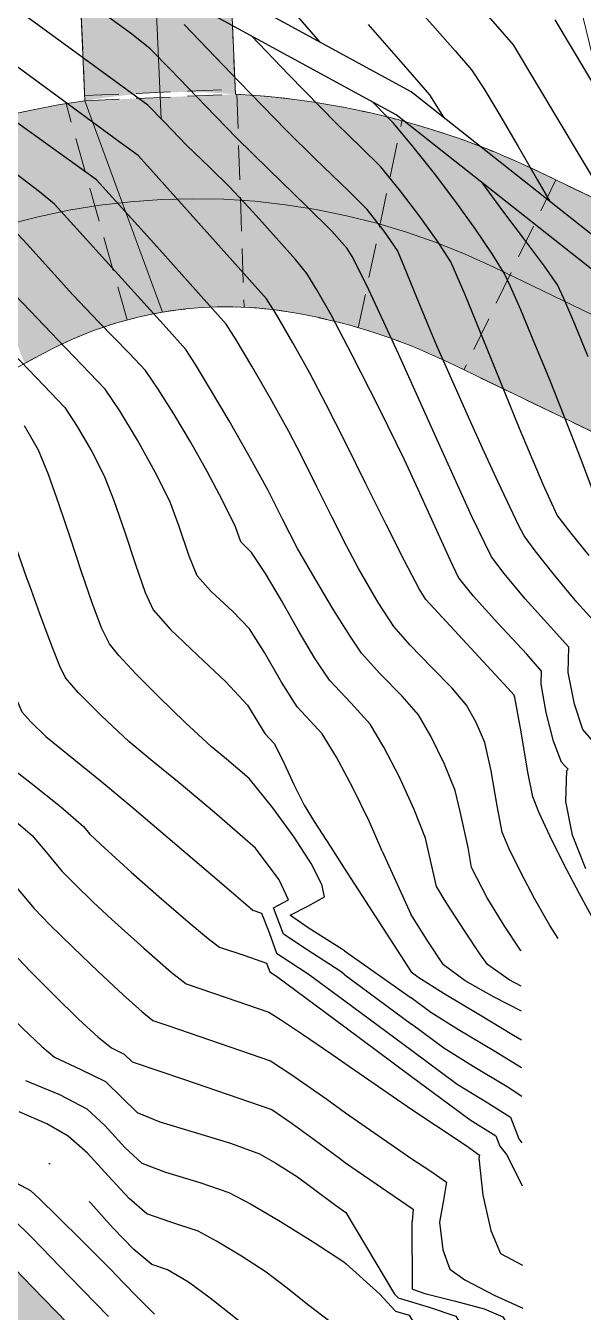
# Model space of a CAD drawing. Header units: millimetres. Extents: x -133 to 63340, y -143 to 109141.
# Drawn here: x 62423.31 to 62439.59, y 108682.51 to 108720.06 of the extents above; entities that cross this region are included whole.
import ezdxf

# ---------------------------------------------------------------- set-up
doc = ezdxf.new("R2010")
doc.units = ezdxf.units.MM
doc.header["$MEASUREMENT"] = 0
for name, pattern in [('NASCOSTA', [9.525, 6.35, -3.175]), ('TRATTEGGIATA', [0.75, 0.5, -0.25]), ('TRATTEGGIATA2', [9.525, 6.35, -3.175]), ('TRATTOPUNTO2', [12.7, 6.35, -3.175, 0, -3.175])]:
    doc.linetypes.add(name, pattern=pattern)
for name, color, linetype in [('colore lago', 131, 'Continuous'), ('curve livello 1m', 2, 'Continuous'), ('curve livello 5m', 7, 'Continuous'), ('LIN010TR', 2, 'NASCOSTA'), ('LIN025CO', 7, 'Continuous'), ('LINCOLO-ROSSO-025', 10, 'Continuous'), ('Strade', 7, 'Continuous'), ('TRATTCOLO-30', 253, 'Continuous'), ('TRATTCOLO-32', 255, 'Continuous')]:
    doc.layers.add(name, color=color, linetype=linetype)
doc.layers.add('Colori bordi', color=5, linetype='Continuous', plot=False)
doc.layers.add('no_plot', color=5, linetype='Continuous', plot=False)

# ---------------------------------------------------------------- blocks, each defined once
blk = doc.blocks.new('CONTORNO')
at = {"layer": 'Colori bordi', "lineweight": 0, "ltscale": 2}
blk.add_line((-40.374, 92.645), (-38.135, 86.465), dxfattribs=at)
at = {"layer": 'Colori bordi', "lineweight": 0, "ltscale": 2, "flags": 128}
blk.add_lwpolyline([(-40.663, 100.044), (-40.374, 92.645, 0.034114), (-43.469, 92.01), (-53.105, 89.338), (-53.319, 90.109), (-70.647, 85.303), (-66.249, 79.674), (-52.956, 83.36), (-52.253, 82.461), (-57.773, 72.704), (-53.908, 67.757), (-53.375, 67.075), (-47.588, 77.303), (-45.683, 80.67), (-46.38, 81.064), (-46.314, 81.181, -0.14195), (-42.731, 84.682), (-41.604, 85.286, -0.165813), (-34.47, 86.461, -0.072308), (-29.805, 84.968), (-22.578, 81.44)], format="xyb", dxfattribs=at)
blk.add_lwpolyline([(-32.974, 111.245, 0.166114), (-36.267, 100.216), (-35.977, 92.817, -0.099876), (-27.103, 90.504), (-25.383, 89.664), (-24.664, 90.194), (-26.7, 98.736, 0.115961)], format="xyb", close=True, dxfattribs=at)

msp = doc.modelspace()

# ---------------------------------------------------------------- hatches: boundary and pattern name
at = {"layer": 'colore lago', "linetype": 'Continuous', "lineweight": 0}
msp.add_hatch(color=256, dxfattribs=at).paths.add_polyline_path([(62394.5204, 108712.2459), (62395.117, 108711.6764), (62395.6406, 108710.6293), (62394.8002, 108710.3922), (62399.2235, 108704.7825), (62412.5003, 108708.5285), (62413.2067, 108707.6326), (62407.7302, 108697.8512), (62412.1535, 108692.2416), (62412.9472, 108693.6591), (62412.9542, 108692.0976), (62414.0082, 108690.1294), (62414.5077, 108689.1966), (62414.9207, 108688.4253), (62415.1861, 108687.9297), (62415.5083, 108687.3279), (62416.2931, 108686.7942), (62417.1906, 108686.23), (62417.969, 108685.782), (62418.4846, 108685.537), (62419.1884, 108685.4527), (62419.9557, 108685.3699), (62420.4783, 108685.1894), (62421.2527, 108684.8739), (62422.0468, 108684.518), (62422.5163, 108684.2624), (62423.4994, 108683.254), (62424.8803, 108681.83), (62425.6772, 108681.0253), (62426.388, 108680.3128), (62426.9073, 108679.7976), (62427.1296, 108679.5849), (62427.6677, 108679.3514), (62428.2779, 108678.8906), (62429.1097, 108678.186), (62429.7272, 108677.6064), (62430.0884, 108677.2216), (62430.467, 108676.3439), (62430.811, 108675.2778), (62431.1702, 108674.5108), (62431.6141, 108674.232), (62432.1182, 108673.9293), (62432.7182, 108673.2212), (62433.3642, 108672.3188), (62433.9717, 108671.5972), (62434.4688, 108671.2781), (62434.9585, 108671.0103), (62435.4179, 108670.7577), (62435.9831, 108670.3933), (62436.7708, 108669.8635), (62437.6389, 108669.2648), (62438.4457, 108668.6941), (62439.3646, 108668.0159), (62440.4199, 108667.2144), (62441.2951, 108666.53), (62442.2044, 108665.791), (62443.0885, 108665.0571), (62443.8645, 108664.3988), (62444.449, 108663.8865), (62444.7591, 108663.591), (62445.3244, 108662.7111), (62445.8151, 108661.9895), (62446.4679, 108661.7513), (62448.1936, 108661.1408), (62446.5378, 108652.8014), (62446.3027, 108651.6172), (62440.9509, 108652.5219), (62435.4435, 108653.0423), (62429.8796, 108653.2134), (62424.3375, 108653.0217), (62418.7888, 108652.4748), (62413.313, 108651.5404), (62407.8947, 108650.2381), (62402.5829, 108648.6194), (62397.4028, 108646.6292), (62392.3471, 108644.2966), (62387.4709, 108641.6608), (62382.7641, 108638.6807), (62378.5736, 108635.667), (62374.4327, 108632.2574), (62370.3747, 108628.4632), (62367.341, 108625.2477), (62364.0711, 108621.403), (62361.5015, 108617.9735), (62358.4141, 108613.3566), (62355.6386, 108608.5282), (62353.1888, 108603.5582), (62351.0878, 108598.4147), (62349.3183, 108593.1368), (62347.9014, 108587.7584), (62346.8307, 108582.3046), (62346.1263, 108576.8084), (62345.7933, 108571.4278), (62345.8092, 108565.8708), (62346.181, 108560.3104), (62346.9476, 108554.8198), (62348.0569, 108549.3677), (62348.9382, 108546.1575), (62347.7101, 108543.5061), (62343.6536, 108541.931), (62342.917, 108542.5188), (62342.059, 108542.9833), (62341.337, 108543.1852), (62340.5752, 108542.9743), (62339.6342, 108542.4682), (62338.6626, 108541.9356), (62337.8087, 108541.6455), (62337.3125, 108541.7296), (62336.3871, 108541.9326), (62334.0999, 108542.5173), (62331.1652, 108543.3198), (62327.978, 108544.2057), (62324.9329, 108545.0408), (62322.4248, 108545.6908), (62321.6797, 108545.8539), (62320.815, 108546.034), (62320.3039, 108546.1522), (62319.6879, 108546.4466), (62318.9296, 108546.8157), (62317.7863, 108547.2996), (62316.4033, 108547.8555), (62314.8859, 108548.4511), (62313.3395, 108549.0541), (62311.8694, 108549.6324), (62310.5809, 108550.1538), (62309.5794, 108550.586), (62308.9211, 108550.911), (62307.8794, 108551.5619), (62304.9319, 108553.2472), (62301.7635, 108555.25), (62299.7834, 108556.5397), (62298.9389, 108745.4947), (62330.7416, 108763.2145), (62333.3772, 108761.0595), (62337.2747, 108758.1642), (62341.9795, 108755.3069), (62347.0136, 108752.0356), (62351.8854, 108748.4512), (62355.9183, 108746.3193), (62362.3694, 108741.3887), (62363.4846, 108740.874), (62364.5999, 108740.3594), (62363.7039, 108740.0266), (62362.3265, 108739.5151), (62367.187, 108734.2797), (62380.1191, 108739.0825), (62380.8954, 108738.2464), (62376.2242, 108728.0558), (62381.0848, 108722.8205), (62382.5581, 108726.0346), (62383.6394, 108725.543), (62383.921, 108725.2729), (62384.545, 108724.7826), (62385.3252, 108724.2188), (62386.1902, 108723.6166), (62387.0683, 108723.0109), (62387.888, 108722.4367), (62388.5779, 108721.9292), (62389.0664, 108721.5233), (62389.5101, 108720.9867), (62390.0985, 108720.2676), (62390.648, 108719.643), (62391.287, 108718.9268), (62391.6211, 108718.5385), (62391.925, 108717.8958), (62392.2269, 108717.0545), (62392.8338, 108715.1478), (62393.1436, 108714.2685), (62393.4608, 108713.5627)])
at = {"layer": 'LINCOLO-ROSSO-025', "linetype": 'Continuous', "lineweight": 0}
h = msp.add_hatch(color=256, dxfattribs=at)
h.dxf.hatch_style = 1
h.paths.add_polyline_path([(62429.4363, 108718.061), (62425.0405, 108717.8694), (62427.3072, 108711.6993, -0.0823443), (62430.9713, 108711.7118, -0.0723083), (62435.6432, 108710.2396), (62442.8864, 108706.7439), (62440.7606, 108715.4891), (62440.0447, 108714.9552), (62438.3206, 108715.7873, 0.0998755)])
h.paths.add_polyline_path([(62421.9485, 108717.2207), (62420.6704, 108716.8601), (62421.8, 108713.9785), (62423.281, 108710.2005), (62423.8432, 108710.5049, -0.0823443), (62427.3072, 108711.6993), (62425.0405, 108717.8694, 0.034113)])
at = {"layer": 'TRATTCOLO-30', "linetype": 'Continuous', "lineweight": 0}
h = msp.add_hatch(color=256, dxfattribs=at)
h.dxf.hatch_style = 1
h.paths.add_polyline_path([(62465.747, 108701.4701), (62463.621, 108702.0362), (62456.6936, 108676.0224), (62457.78, 108671.5529)])
h.paths.add_polyline_path([(62467.8729, 108700.904), (62465.747, 108701.4701), (62457.78, 108671.5529), (62458.7628, 108667.51), (62460.6567, 108667.0056), (62460.7339, 108667.2955), (62460.531, 108667.3496), (62461.1486, 108669.6688), (62459.6605, 108670.065)])
h.paths.add_polyline_path([(62474.8004, 108726.9178, 0.5732267), (62447.8353, 108754.1352), (62447.9823, 108751.8974, -0.5801113), (62472.6744, 108727.484), (62465.747, 108701.4701), (62467.8729, 108700.904)])
h.paths.add_polyline_path([(62472.6744, 108727.484, 0.5801113), (62447.9823, 108751.8974), (62448.13, 108749.6486, -0.5887985), (62470.5485, 108728.0501), (62463.621, 108702.0362), (62465.747, 108701.4701)], flags=17)
h.paths.add_polyline_path([(62448.13, 108749.6486), (62447.9823, 108751.8974, 0.1280773), (62439.2661, 108746.8327), (62432.8751, 108740.4959, -0.0173641), (62434.462, 108738.7803), (62436.5645, 108741.0558), (62440.8151, 108745.2705, -0.1215011)])
h.paths.add_polyline_path([(62447.9823, 108751.8974), (62447.8353, 108754.1352, 0.133332), (62437.7171, 108748.395), (62433.4664, 108744.1803), (62431.3544, 108741.937, -0.0155661), (62432.8751, 108740.4959), (62439.2661, 108746.8327, -0.1280773)])
h.paths.add_polyline_path([(62432.815, 108740.4362), (62432.8751, 108740.4959, 0.0155661), (62431.3544, 108741.937), (62429.2423, 108739.6935, 0.1664314), (62424.6976, 108726.0497), (62426.8976, 108726.4121, -0.1977037)])
h.paths.add_polyline_path([(62432.3569, 108736.502), (62434.462, 108738.7803, 0.0173628), (62432.8753, 108740.4957, 0.1988047), (62426.8976, 108726.4121), (62429.1051, 108726.7758, -0.1471562)])
h.paths.add_polyline_path([(62429.1137, 108725.4587, -0.0185057), (62429.1051, 108726.7758), (62426.8976, 108726.4121, 0.0131204), (62426.9158, 108725.3628), (62427.2322, 108718.1064, -0.0320811), (62429.4363, 108718.0611)])
h.paths.add_polyline_path([(62426.9158, 108725.3628, -0.0131204), (62426.8976, 108726.4121), (62424.6976, 108726.0497, 0.0088177), (62424.7179, 108725.267), (62425.0405, 108717.8694, -0.0320811), (62427.2322, 108718.1064)])

# ---------------------------------------------------------------- linework, layer by layer
at = {"layer": 'Colori bordi', "linetype": 'Continuous', "lineweight": 0, "flags": 128}
msp.add_lwpolyline([(62422.5163, 108684.2624), (62423.4994, 108683.254), (62424.8803, 108681.83)], dxfattribs=at)
at = {"layer": 'curve livello 1m', "color": 152, "linetype": 'TRATTEGGIATA2', "ltscale": 5, "flags": 128}
msp.add_lwpolyline([(62449.0566, 108665.4876), (62447.5691, 108666.6743), (62446.7343, 108667.2749), (62445.9993, 108667.7503), (62445.9993, 108667.7503), (62445.3264, 108668.0832), (62444.4783, 108668.4494), (62443.6781, 108668.7985), (62443.1486, 108669.0802), (62443.1486, 108669.0802), (62442.7409, 108669.4873), (62442.1919, 108670.1058), (62441.7011, 108670.6179), (62441.7011, 108670.6179), (62441.2954, 108670.9338), (62440.5983, 108671.4494), (62439.8334, 108672.0132), (62439.2246, 108672.4741), (62439.2246, 108672.4741), (62438.365, 108673.1592), (62437.5579, 108673.8172), (62436.9267, 108674.3464), (62436.5947, 108674.645), (62436.5947, 108674.645), (62436.2778, 108675.0258), (62435.8193, 108675.6316), (62435.3026, 108676.349), (62434.8114, 108677.0647), (62434.8114, 108677.0647), (62434.4171, 108677.7181), (62433.9747, 108678.486), (62433.6742, 108678.9642), (62433.6742, 108678.9642), (62433.0992, 108679.4726), (62432.3946, 108680.0167), (62432.025, 108680.3971), (62432.025, 108680.3971), (62432.0295, 108680.4063), (62431.5902, 108680.6689), (62430.9646, 108681.1269), (62430.2225, 108681.7093), (62429.4404, 108682.3343), (62428.6942, 108682.9202), (62428.0602, 108683.3855), (62428.0602, 108683.3855), (62427.4519, 108683.7529), (62426.992, 108683.9088), (62426.4673, 108684.3403), (62425.8571, 108684.9767), (62425.2108, 108685.6918), (62424.5778, 108686.3598), (62424.0076, 108686.8546), (62424.0076, 108686.8546), (62423.6727, 108687.0413), (62423.0329, 108687.3593), (62422.1797, 108687.7651), (62421.2045, 108688.2153), (62420.1986, 108688.6663), (62420.1986, 108688.6663), (62419.808, 108688.8254), (62418.9294, 108688.9253), (62418.3385, 108689.2351), (62417.685, 108689.696), (62417.1649, 108690.1698), (62417.1649, 108690.1698), (62416.8423, 108690.6536), (62416.3974, 108691.4654), (62415.8785, 108692.4693), (62415.334, 108693.5294), (62414.6531, 108694.8123), (62413.8453, 108695.2632)], dxfattribs=at)
at = {"layer": 'curve livello 5m', "color": 2}
for p, q in [((62433.7235, 108695.9715), (62434.558, 108694.1298)), ((62432.6337, 108690.8368), (62434.5792, 108689.3937)), ((62432.6646, 108683.9263), (62433.6505, 108683.0362))]:
    msp.add_line(p, q, dxfattribs=at)
at = {"layer": 'curve livello 5m', "color": 2, "flags": 128}
for points in [[(62439.6714, 108695.4496), (62439.2774, 108696.4325), (62439.0799, 108697.4153), (62439.1145, 108698.3268), (62439.1485, 108698.3573), (62439.0418, 108698.4665), (62438.9547, 108698.5683), (62438.7274, 108699.1747), (62438.5091, 108700.0188), (62438.3653, 108700.8473), (62438.3742, 108701.22), (62437.9453, 108701.7146), (62437.1005, 108702.6242), (62436.3783, 108703.4222), (62435.9527, 108703.9571), (62435.7059, 108704.4681), (62435.2657, 108705.439), (62434.774, 108706.5277), (62434.3729, 108707.3921), (62433.6382, 108708.8805), (62432.8434, 108710.4465), (62432.2269, 108711.6205), (62431.8132, 108712.3523), (62431.5229, 108712.8253), (62431.1878, 108713.2357), (62430.628, 108713.8733), (62429.9496, 108714.6196), (62429.2587, 108715.3558), (62428.685, 108715.9181), (62428.0078, 108716.5789), (62427.3644, 108717.244), (62426.875, 108717.7462), (62423.3405, 108720.3188)], [(62435.5287, 108717.3729), (62435.4252, 108717.5505), (62435.1108, 108718.0462), (62434.4821, 108718.7764), (62433.3249, 108720.0915)], [(62439.7339, 108710.3962), (62439.3449, 108711.3505), (62439.0269, 108712.1013), (62438.8407, 108712.5024), (62438.4644, 108713.0472), (62437.8473, 108713.8627), (62437.1824, 108714.737), (62436.6632, 108715.4579)], [(62433.7235, 108695.9715), (62433.3473, 108696.8213), (62432.8638, 108697.816), (62432.3874, 108698.708), (62431.9698, 108699.3907), (62431.6188, 108699.7727), (62431.2378, 108700.1813), (62430.782, 108700.9006), (62430.2867, 108701.7694), (62429.8464, 108702.4568), (62429.3453, 108702.9764), (62428.729, 108703.5521), (62428.3144, 108704.0026), (62428.0822, 108704.5755), (62427.7923, 108705.4438), (62427.5156, 108706.1798), (62427.0883, 108707.0288), (62426.5724, 108707.9603), (62426.0564, 108708.8205), (62425.6286, 108709.4561), (62424.2711, 108710.8751), (62422.372, 108712.8499)], [(62422.0831, 108699.1065), (62422.6444, 108698.5988), (62423.4703, 108697.9486), (62424.3294, 108697.2757), (62425.0024, 108696.6892), (62425.0024, 108696.6892), (62425.1855, 108696.4683), (62425.4912, 108696.1721), (62426.3942, 108695.3565), (62427.277, 108694.5766), (62428.0561, 108693.9044), (62428.648, 108693.4119), (62428.9693, 108693.1712), (62428.9693, 108693.1712), (62429.7125, 108692.9277), (62430.3412, 108692.7003), (62430.3412, 108692.7003), (62430.4367, 108692.4487), (62430.6376, 108692.3175), (62432.6337, 108690.8368)], [(62437.7868, 108691.2951), (62436.9899, 108691.7096), (62436.1471, 108692.1798), (62435.5124, 108692.6467), (62435.0302, 108693.37), (62434.558, 108694.1298)], [(62423.3011, 108689.2772), (62424.2926, 108688.8645), (62425.0983, 108688.4512), (62425.6307, 108687.951), (62426.2076, 108687.3173), (62426.7059, 108686.8644), (62427.3946, 108686.6017), (62428.3967, 108686.3024), (62429.2423, 108686.0049), (62429.8736, 108685.6713), (62430.7479, 108685.1591), (62431.7081, 108684.5631), (62432.5969, 108683.9784), (62432.6646, 108683.9263)], [(62434.5792, 108689.3937), (62436.2922, 108688.1229), (62437.0397, 108687.6602), (62437.1549, 108687.3573), (62437.3499, 108687.1179), (62437.7691, 108686.2922), (62437.8096, 108686.2019)], [(62424.8803, 108681.83), (62423.4994, 108683.254), (62422.5163, 108684.2624), (62422.5163, 108684.2624), (62422.0468, 108684.5181), (62421.2527, 108684.8739), (62420.4783, 108685.1894), (62419.9557, 108685.3699), (62419.9557, 108685.3699), (62419.1884, 108685.4527), (62418.4846, 108685.537), (62417.969, 108685.782), (62417.1906, 108686.23), (62416.2931, 108686.7942), (62415.5083, 108687.3279)], [(62433.6505, 108683.0362), (62434.1006, 108682.5569), (62434.1127, 108682.5476), (62434.5057, 108682.4246), (62437.2134, 108677.8838), (62437.4384, 108677.5151), (62437.7227, 108677.2349), (62438.2293, 108676.7852), (62438.9032, 108676.2119), (62439.6897, 108675.5609), (62440.5341, 108674.8781), (62441.3817, 108674.2094), (62442.055, 108673.7241), (62443.7794, 108671.9082), (62444.9372, 108670.6782), (62445.5666, 108670.3802), (62446.3772, 108670.0063), (62447.0705, 108669.6357), (62447.899, 108669.1738), (62448.7212, 108668.7008), (62450.3198, 108667.7428)]]:
    msp.add_lwpolyline(points, dxfattribs=at)
at = {"layer": 'LIN010TR', "linetype": 'TRATTOPUNTO2', "lineweight": 0, "ltscale": 5}
msp.add_line((62427.2654, 108717.3455), (62426.9159, 108725.3628), dxfattribs=at)
at = {"layer": 'LIN010TR', "linetype": 'TRATTOPUNTO2', "lineweight": 0, "ltscale": 5, "flags": 128}
msp.add_lwpolyline([(62441.9446, 108710.6184), (62436.9819, 108713.0134, 0.1831676), (62422.7847, 108714.2564), (62413.1604, 108711.5409), (62395.6739, 108706.6072)], format="xyb", dxfattribs=at)
at = {"layer": 'LIN025CO', "linetype": 'TRATTEGGIATA', "lineweight": 0, "ltscale": 2}
for p, q in [((62425.0405, 108717.8694), (62424.718, 108725.267)), ((62429.4363, 108718.061), (62429.1138, 108725.4587)), ((62425.034, 108718.0192), (62429.4298, 108718.2109)), ((62425.0405, 108717.8694), (62429.4363, 108718.061)), ((62429.4789, 108718.0588), (62429.6868, 108711.8449)), ((62426.2709, 108711.4729), (62424.4897, 108717.7858)), ((62433.0239, 108711.2469), (62434.2992, 108717.287)), ((62440.0447, 108714.9552), (62438.3206, 108715.7873)), ((62438.7875, 108715.562), (62436.1101, 108710.0143)), ((62422.7188, 108709.896), (62423.8432, 108710.5049)), ((62442.8864, 108706.7439), (62435.6432, 108710.2396))]:
    msp.add_line(p, q, dxfattribs=at)
for centre, radius, start, end in [((62428.2438, 108694.9077), 23.184, 64.23738, 87.05151), ((62428.2438, 108694.9077), 23.184, 97.94184, 105.75606), ((62429.1769, 108700.6565), 11.2, 80.78043, 118.43931), ((62428.2438, 108694.9077), 17.024, 64.23413, 80.78043)]:
    msp.add_arc(centre, radius, start, end, dxfattribs=at)
at = {"layer": 'no_plot'}
for p, q in [((62432.613, 108695.4757), (62434.5655, 108692.4482)), ((62432.6238, 108693.0576), (62434.5689, 108691.6846)), ((62432.6269, 108692.3641), (62434.5723, 108690.921)), ((62432.6303, 108691.6004), (62434.5757, 108690.1573)), ((62432.6385, 108689.7714), (62434.5835, 108688.4304)), ((62432.6449, 108688.3332), (62434.5899, 108686.9913)), ((62432.6514, 108686.8754), (62434.5964, 108685.5422)), ((62432.6579, 108685.4218), (62434.0776, 108683.0381)), ((62434.6069, 108683.1885), (62434.5981, 108685.1612))]:
    msp.add_line(p, q, dxfattribs=at)
at = {"layer": 'no_plot', "flags": 128}
for points in [[(62439.9677, 108693.8313), (62439.4814, 108694.7252), (62439.0207, 108695.6079), (62438.6182, 108696.4159), (62438.3061, 108697.0858), (62438.1169, 108697.5543), (62438.1169, 108697.5543), (62437.9732, 108698.2729), (62437.7764, 108699.4479), (62437.5909, 108700.4584), (62437.5909, 108700.4584), (62437.5764, 108700.5146), (62437.5765, 108700.5215), (62437.3845, 108700.7335), (62434.998, 108703.3105), (62434.8027, 108703.6299), (62434.3693, 108704.4461), (62433.8356, 108705.5023), (62433.2474, 108706.6883), (62432.6501, 108707.8934), (62432.0893, 108709.0072), (62431.6108, 108709.9193), (62431.6108, 108709.9193), (62431.113, 108710.8091), (62430.6436, 108711.6122), (62430.3435, 108712.0879), (62430.3435, 108712.0879), (62426.8649, 108715.9756), (62426.5922, 108716.2768), (62426.0655, 108716.6543), (62419.5421, 108721.4488)], [(62431.897, 108719.5895), (62430.4451, 108721.2696)], [(62440.0948, 108698.9231), (62439.5831, 108699.5219), (62439.3345, 108700.2601), (62439.1542, 108701.1801), (62439.1542, 108701.1801), (62439.1719, 108701.9184), (62438.6379, 108702.5149), (62437.8924, 108703.3302), (62437.8924, 108703.3302), (62437.2835, 108704.0712), (62436.9119, 108704.5624), (62436.9119, 108704.5624), (62436.3433, 108705.7397), (62435.3292, 108707.9763), (62434.1965, 108710.4845), (62433.2723, 108712.476), (62433.2723, 108712.476), (62432.8431, 108713.3217), (62432.7023, 108713.5626), (62432.2495, 108714.0687), (62431.512, 108714.7972), (62430.4096, 108715.8655), (62429.4676, 108716.7888), (62429.4676, 108716.7888), (62428.5711, 108717.7116), (62427.5403, 108718.7841), (62426.9482, 108719.385), (62426.3961, 108719.8206), (62425.6309, 108720.3744)], [(62434.9693, 108720.3297), (62435.8497, 108719.3292), (62436.3279, 108718.7737), (62436.6898, 108718.2262), (62437.1565, 108717.4538), (62437.6921, 108716.5354), (62438.2607, 108715.5498), (62438.6186, 108714.9332)], [(62436.6137, 108720.5679), (62437.2172, 108719.882), (62437.5451, 108719.5012), (62440.8098, 108714.0578)], [(62439.9695, 108702.6169), (62439.4064, 108703.2382), (62438.758, 108704.0195), (62438.1894, 108704.7342), (62437.871, 108705.1677), (62437.871, 108705.1677), (62437.7164, 108705.4598), (62437.4546, 108705.9996), (62437.1081, 108706.7384), (62436.6991, 108707.6278), (62436.2499, 108708.6192), (62435.7828, 108709.6641), (62435.3202, 108710.7141), (62435.3202, 108710.7141), (62435.0267, 108711.4152), (62434.6677, 108712.298), (62434.3464, 108713.0848), (62434.1659, 108713.4981), (62434.1659, 108713.4981), (62433.7805, 108714.0667), (62433.2855, 108714.693), (62433.2855, 108714.693), (62432.7362, 108715.2383), (62431.7637, 108716.18), (62430.9273, 108716.9987), (62430.9273, 108716.9987), (62429.5375, 108718.4294), (62427.9394, 108720.0922)], [(62438.7622, 108720.2288), (62440.5294, 108717.2823)], [(62439.7651, 108704.5981), (62439.235, 108705.2609), (62438.8302, 108705.773), (62438.8302, 108705.773), (62438.4176, 108706.6702), (62437.7327, 108708.3063), (62436.8951, 108710.366), (62436.1453, 108712.2018), (62435.7241, 108713.1662), (62435.7241, 108713.1662), (62435.3547, 108713.7475), (62434.8249, 108714.4931), (62434.2313, 108715.2722), (62433.6699, 108715.9543), (62433.6699, 108715.9543), (62433.1164, 108716.4978), (62432.3871, 108717.2086), (62432.3871, 108717.2086), (62430.9818, 108718.64), (62429.9058, 108719.7655)], [(62438.8564, 108693.4168), (62438.6158, 108693.8005), (62438.6158, 108693.8005), (62438.1837, 108694.5681), (62437.7644, 108695.3631), (62437.4231, 108696.0578), (62437.225, 108696.5247), (62437.225, 108696.5247), (62437.0832, 108697.2926), (62436.9011, 108698.3129), (62436.9011, 108698.3129), (62436.7153, 108699.1386), (62436.464, 108699.7238), (62436.1835, 108700.2329), (62436.1835, 108700.2329), (62435.767, 108700.7244), (62435.1643, 108701.3419), (62434.5398, 108701.9788), (62434.0579, 108702.5282), (62434.0579, 108702.5282), (62433.6067, 108703.2259), (62433.0245, 108704.2183), (62433.0245, 108704.2183), (62432.6852, 108704.8617), (62432.2624, 108705.7048), (62431.8063, 108706.6262), (62431.367, 108707.5044), (62430.9946, 108708.2181), (62430.9946, 108708.2181), (62430.4595, 108709.1801), (62429.9188, 108710.1208), (62429.4584, 108710.8932), (62429.1641, 108711.3506), (62429.1641, 108711.3506), (62427.1367, 108713.6164), (62425.3738, 108715.5635), (62421.9689, 108718.0034)], [(62439.8561, 108706.5396), (62439.5147, 108707.4505), (62439.5147, 108707.4505), (62439.0579, 108708.6137), (62438.5937, 108709.7703), (62438.153, 108710.8454), (62437.7669, 108711.7642), (62437.4664, 108712.4521), (62437.2824, 108712.8343), (62437.2824, 108712.8343), (62436.9308, 108713.4044), (62436.4448, 108714.1197), (62435.8694, 108714.9194), (62435.2493, 108715.7425), (62434.6293, 108716.5282), (62434.0544, 108717.2156), (62434.0544, 108717.2156), (62433.8469, 108717.4186), (62433.4455, 108717.8322)], [(62437.7789, 108693.059), (62437.7625, 108693.0802), (62437.2849, 108693.7965), (62436.7842, 108694.6115), (62436.7842, 108694.6115), (62436.3331, 108695.495), (62436.228, 108696.075), (62436.0029, 108697.1278), (62435.8529, 108697.7424), (62435.8529, 108697.7424), (62435.5409, 108698.5064), (62435.1431, 108699.3248), (62434.7789, 108699.9522), (62434.7789, 108699.9522), (62434.3063, 108700.4903), (62433.6511, 108701.1542), (62433.1179, 108701.7459), (62433.1179, 108701.7459), (62432.7828, 108702.2392), (62432.3007, 108703.0094), (62431.7593, 108703.913), (62431.2464, 108704.8066), (62431.2464, 108704.8066), (62430.8235, 108705.6383), (62430.3784, 108706.5169), (62430.3784, 108706.5169), (62429.8228, 108707.5194), (62429.2481, 108708.5286), (62428.7119, 108709.4462), (62428.2716, 108710.1738), (62427.9846, 108710.6132), (62427.9846, 108710.6132), (62427.4085, 108711.2571), (62424.1554, 108714.8501), (62423.7172, 108715.2103), (62423.0518, 108715.7179)], [(62423.4279, 108703.7109), (62423.3481, 108703.9327), (62422.957, 108705.0599), (62422.5749, 108706.2033), (62422.3306, 108707.0651), (62422.1389, 108707.7162), (62421.8381, 108708.1034), (62421.2751, 108708.7234), (62420.5571, 108709.4831), (62419.7913, 108710.2896), (62419.085, 108711.0498), (62418.5455, 108711.6709), (62418.5285, 108711.6946), (62418.1066, 108712.0241), (62417.4099, 108712.5087), (62416.6553, 108713.03), (62416.0598, 108713.4698), (62415.51, 108713.957), (62414.9215, 108714.4988)], [(62437.7836, 108692.025), (62437.4333, 108692.2123), (62436.793, 108692.6622), (62436.793, 108692.6622), (62436.5697, 108692.9718), (62436.13, 108693.6313), (62435.6057, 108694.4429), (62435.6057, 108694.4429), (62435.3083, 108694.9336), (62435.1518, 108695.6169), (62434.9905, 108696.3462), (62434.9905, 108696.3462), (62434.6575, 108697.1863), (62434.2266, 108698.1245), (62433.7737, 108699.0048), (62433.3744, 108699.6715), (62433.3744, 108699.6715), (62432.8006, 108700.2958), (62432.1778, 108700.9636), (62432.1778, 108700.9636), (62431.7473, 108701.6094), (62431.2712, 108702.4211), (62430.783, 108703.2818), (62430.316, 108704.0747), (62429.9036, 108704.6829), (62429.9036, 108704.6829), (62429.5943, 108704.9951), (62429.433, 108705.4346), (62429.0563, 108706.1992), (62428.6065, 108707.0465), (62428.1201, 108707.9131), (62427.6336, 108708.7356), (62427.1835, 108709.4508), (62426.8063, 108709.9953), (62426.3291, 108710.5017), (62425.4468, 108711.4113), (62424.6874, 108712.2034), (62424.062, 108712.8935), (62423.3439, 108713.6953), (62422.937, 108714.1368)], [(62422.4709, 108710.9803), (62423.6256, 108709.7796), (62424.4509, 108708.9169), (62424.4509, 108708.9169), (62424.8123, 108708.3667), (62425.2372, 108707.6289), (62425.5982, 108706.9249), (62425.5982, 108706.9249), (62425.8867, 108706.2025), (62426.2021, 108705.2837), (62426.517, 108704.3346), (62426.8036, 108703.5214), (62427.0345, 108703.0101), (62427.0345, 108703.0101), (62427.5374, 108702.4364), (62428.3244, 108701.6902), (62429.1551, 108700.9091), (62429.7892, 108700.2306), (62429.7892, 108700.2306), (62430.2977, 108699.399), (62430.5653, 108699.11), (62430.8089, 108698.6363), (62431.1405, 108697.9182), (62431.4407, 108697.3087), (62431.4407, 108697.3087), (62431.7345, 108696.8327), (62432.1993, 108696.1138), (62432.613, 108695.4757)], [(62432.6238, 108693.0576), (62432.5593, 108693.0997), (62431.5616, 108693.7348), (62431.0395, 108694.0905), (62431.0361, 108694.0997), (62431.5452, 108694.368), (62432.0379, 108694.6331), (62431.9591, 108694.9962), (62431.6466, 108695.6061), (62431.1532, 108696.3798), (62430.5318, 108697.2344), (62429.8352, 108698.0872), (62429.1716, 108698.6543), (62428.7324, 108699.013), (62427.9592, 108699.7322), (62427.2033, 108700.4643), (62426.5363, 108701.1373), (62426.0296, 108701.6792), (62425.7546, 108702.0177), (62425.5264, 108702.4899), (62425.2514, 108703.2196), (62424.944, 108704.1194), (62424.6187, 108705.1017), (62424.2901, 108706.0792), (62423.9726, 108706.9644), (62423.6808, 108707.67), (62423.2733, 108708.3777)], [(62424.1244, 108701.834), (62424.0517, 108702.0149), (62423.7218, 108702.8938), (62423.4279, 108703.7109)], [(62432.6269, 108692.3641), (62432.4907, 108692.4651), (62431.5334, 108693.0843), (62430.8386, 108693.5432), (62430.5449, 108694.3176), (62430.9817, 108694.5502), (62430.7119, 108695.1364), (62430.0213, 108696.0561), (62429.6462, 108696.39), (62428.8207, 108697.0955), (62427.7927, 108697.9608), (62426.9644, 108698.6357), (62426.3176, 108699.1656), (62425.5233, 108699.9146), (62424.8407, 108700.6034), (62424.4747, 108701.0252), (62424.3115, 108701.3681), (62424.1244, 108701.834)], [(62423.0485, 108700.3749), (62423.1948, 108700.0328), (62423.1948, 108700.0328), (62423.4563, 108699.7462), (62423.9029, 108699.3182), (62423.9029, 108699.3182), (62424.5089, 108698.8173), (62425.533, 108697.9876), (62426.4138, 108697.2672), (62426.4138, 108697.2672), (62429.0392, 108695.0235), (62429.944, 108694.2429), (62430.1978, 108694.1558), (62430.4163, 108693.5976), (62430.6376, 108692.9959), (62430.6376, 108692.9959), (62431.0273, 108692.7386), (62431.5642, 108692.3913), (62431.5642, 108692.3913), (62432.6303, 108691.6004)], [(62422.2771, 108697.4348), (62422.7586, 108697.06), (62423.5021, 108696.4284), (62423.5021, 108696.4284), (62423.9165, 108695.9311), (62424.3707, 108695.3799), (62424.3707, 108695.3799), (62424.7435, 108695.0011), (62425.2808, 108694.4805), (62425.8216, 108693.9744), (62425.8216, 108693.9744), (62426.7581, 108693.1347), (62427.5629, 108692.4403), (62427.9946, 108692.0995), (62427.9946, 108692.0995), (62429.1672, 108691.697), (62430.4131, 108691.2688), (62430.7496, 108691.0596), (62431.3949, 108690.6287), (62432.2229, 108690.0617), (62432.6385, 108689.7714)], [(62422.2843, 108695.8378), (62422.4545, 108695.639), (62423.0398, 108694.906), (62423.556, 108694.2914), (62423.556, 108694.2914), (62424.0173, 108693.8178), (62424.6849, 108693.1622), (62425.437, 108692.4426), (62426.1521, 108691.7766), (62426.1521, 108691.7766), (62426.6994, 108691.2902), (62427.02, 108691.0278), (62427.02, 108691.0278), (62427.4883, 108690.8671), (62430.4574, 108689.8465), (62431.0565, 108689.456), (62432.1012, 108688.7332), (62432.1012, 108688.7332), (62432.6449, 108688.3332)], [(62422.2937, 108693.728), (62422.7412, 108693.203), (62422.7412, 108693.203), (62423.437, 108692.4703), (62424.166, 108691.7347), (62424.8545, 108691.0678), (62425.4286, 108690.541), (62425.8147, 108690.2258), (62425.8147, 108690.2258), (62426.1891, 108690.0477), (62426.4197, 108689.8201), (62427.9184, 108689.3122), (62430.5018, 108688.4243), (62431.0952, 108688.0223), (62431.7321, 108687.5572), (62432.4754, 108687.0038), (62432.6514, 108686.8754)], [(62420.7334, 108693.5482), (62421.3805, 108692.7479), (62421.9265, 108692.1146), (62422.562, 108691.4491), (62423.2142, 108690.8007), (62423.7789, 108690.2704), (62424.1516, 108689.9591), (62424.8999, 108689.6037), (62425.6437, 108689.2494), (62426.1142, 108688.7806), (62426.5628, 108688.3423), (62427.2235, 108688.0715), (62428.2258, 108687.7642), (62429.2902, 108687.443), (62430.1375, 108687.1309), (62430.6131, 108686.8617), (62431.2434, 108686.4628), (62431.7072, 108686.127), (62432.3614, 108685.6388), (62432.6579, 108685.4218)], [(62434.5655, 108692.4482), (62434.7577, 108692.3057), (62435.5326, 108691.8136), (62436.5399, 108691.2071), (62437.5606, 108690.5986), (62437.7906, 108690.4579)], [(62437.7942, 108689.6446), (62436.9772, 108690.1371), (62435.9487, 108690.7522), (62435.1414, 108691.26), (62434.5689, 108691.6846)], [(62437.7979, 108688.8111), (62437.3689, 108689.0925), (62436.3757, 108689.6859), (62435.525, 108690.2143), (62434.5723, 108690.921)], [(62434.5757, 108690.1573), (62435.9086, 108689.1686), (62436.8071, 108688.619), (62437.4712, 108688.2013), (62437.4712, 108688.2013), (62437.7121, 108687.568), (62437.804, 108687.4552)], [(62434.5835, 108688.4304), (62435.2815, 108687.9691), (62436.1726, 108687.3776), (62436.5637, 108687.0985), (62436.5637, 108687.0985), (62436.5479, 108687.0086), (62436.6579, 108685.9238), (62436.8914, 108684.8948), (62437.1782, 108684.2303), (62437.1782, 108684.2303), (62437.82, 108683.8817)], [(62432.1574, 108682.2745), (62431.5812, 108682.7084), (62430.9107, 108683.2429), (62430.3286, 108683.6819), (62430.3286, 108683.6819), (62429.6146, 108684.1467), (62428.8808, 108684.59), (62428.3471, 108684.8789), (62428.3471, 108684.8789), (62427.5459, 108685.1443), (62426.8489, 108685.3866), (62426.8489, 108685.3866), (62426.3326, 108685.83), (62425.7283, 108686.4817), (62425.1104, 108687.1525), (62424.553, 108687.6529), (62424.553, 108687.6529), (62423.9235, 108688.0074), (62423.1235, 108688.361)], [(62416.2491, 108687.6276), (62417.0045, 108687.1335), (62417.6731, 108686.7755), (62418.3171, 108686.6771), (62419.1768, 108686.618), (62419.9065, 108686.5217), (62420.4203, 108686.3351), (62421.3323, 108685.9636), (62422.3689, 108685.5186), (62422.9168, 108685.258), (62423.5007, 108684.6817), (62424.5838, 108683.5678), (62425.7309, 108682.3869)], [(62434.5899, 108686.9913), (62435.1117, 108686.6465), (62435.5964, 108686.3092), (62435.5964, 108686.3092), (62435.5153, 108685.7786), (62435.3905, 108685.136), (62435.3905, 108685.136), (62435.4966, 108684.3364), (62435.7005, 108683.7694), (62435.7005, 108683.7694), (62436.1393, 108683.461), (62436.9926, 108683.0085), (62437.8256, 108682.629)], [(62427.0715, 108682.4548), (62426.5816, 108682.9439), (62426.1712, 108683.3663), (62425.7837, 108683.7648), (62425.7837, 108683.7648), (62424.9754, 108684.5753), (62424.2465, 108685.299), (62423.7058, 108685.8285), (62423.4622, 108686.0563), (62423.4622, 108686.0563), (62423.0429, 108686.2775)], [(62434.5964, 108685.5422), (62434.6291, 108685.52), (62434.6291, 108685.52), (62434.5981, 108685.1612)], [(62434.6069, 108683.1885), (62434.9704, 108683.0572), (62435.8628, 108682.8317), (62436.7023, 108682.6128), (62437.2462, 108682.3788), (62437.2462, 108682.3788), (62437.8311, 108681.398)], [(62434.0776, 108683.0381), (62434.184, 108682.9341), (62434.1902, 108682.9294), (62435.0929, 108682.658), (62435.8759, 108682.4017), (62437.7495, 108679.2598), (62438.5193, 108677.9984), (62438.8322, 108677.7016), (62439.4125, 108677.2037), (62440.1473, 108676.5992)]]:
    msp.add_lwpolyline(points, dxfattribs=at)
at = {"layer": 'Strade', "color": 2, "linetype": 'Continuous', "flags": 128}
for points in [[(62441.5371, 108712.6289), (62434.5713, 108718.1288), (62427.3451, 108722.0757), (62421.0028, 108723.9763), (62416.6499, 108725.2984), (62411.5387, 108732.4396), (62402.9527, 108740.2338), (62391.3065, 108747.659), (62384.703, 108752.1587), (62377.4136, 108757.5093), (62372.3499, 108759.9618)], [(62440.9848, 108712.0457), (62434.1286, 108717.4591), (62427.0352, 108721.3334), (62420.7717, 108723.2104), (62416.1574, 108724.6118), (62410.9378, 108731.9046), (62402.4653, 108739.5958), (62390.8662, 108746.991), (62384.2409, 108751.5055), (62376.9991, 108756.8211), (62372.0012, 108759.2418)]]:
    msp.add_lwpolyline(points, dxfattribs=at)

# ---------------------------------------------------------------- block references
at = {"layer": 'TRATTCOLO-32', "linetype": 'Continuous', "lineweight": 0, "rotation": 0.2560608715202138}
msp.add_blockref('CONTORNO', (62465.8278, 108625.4058), dxfattribs=at)

doc.saveas('drawing.dxf')
